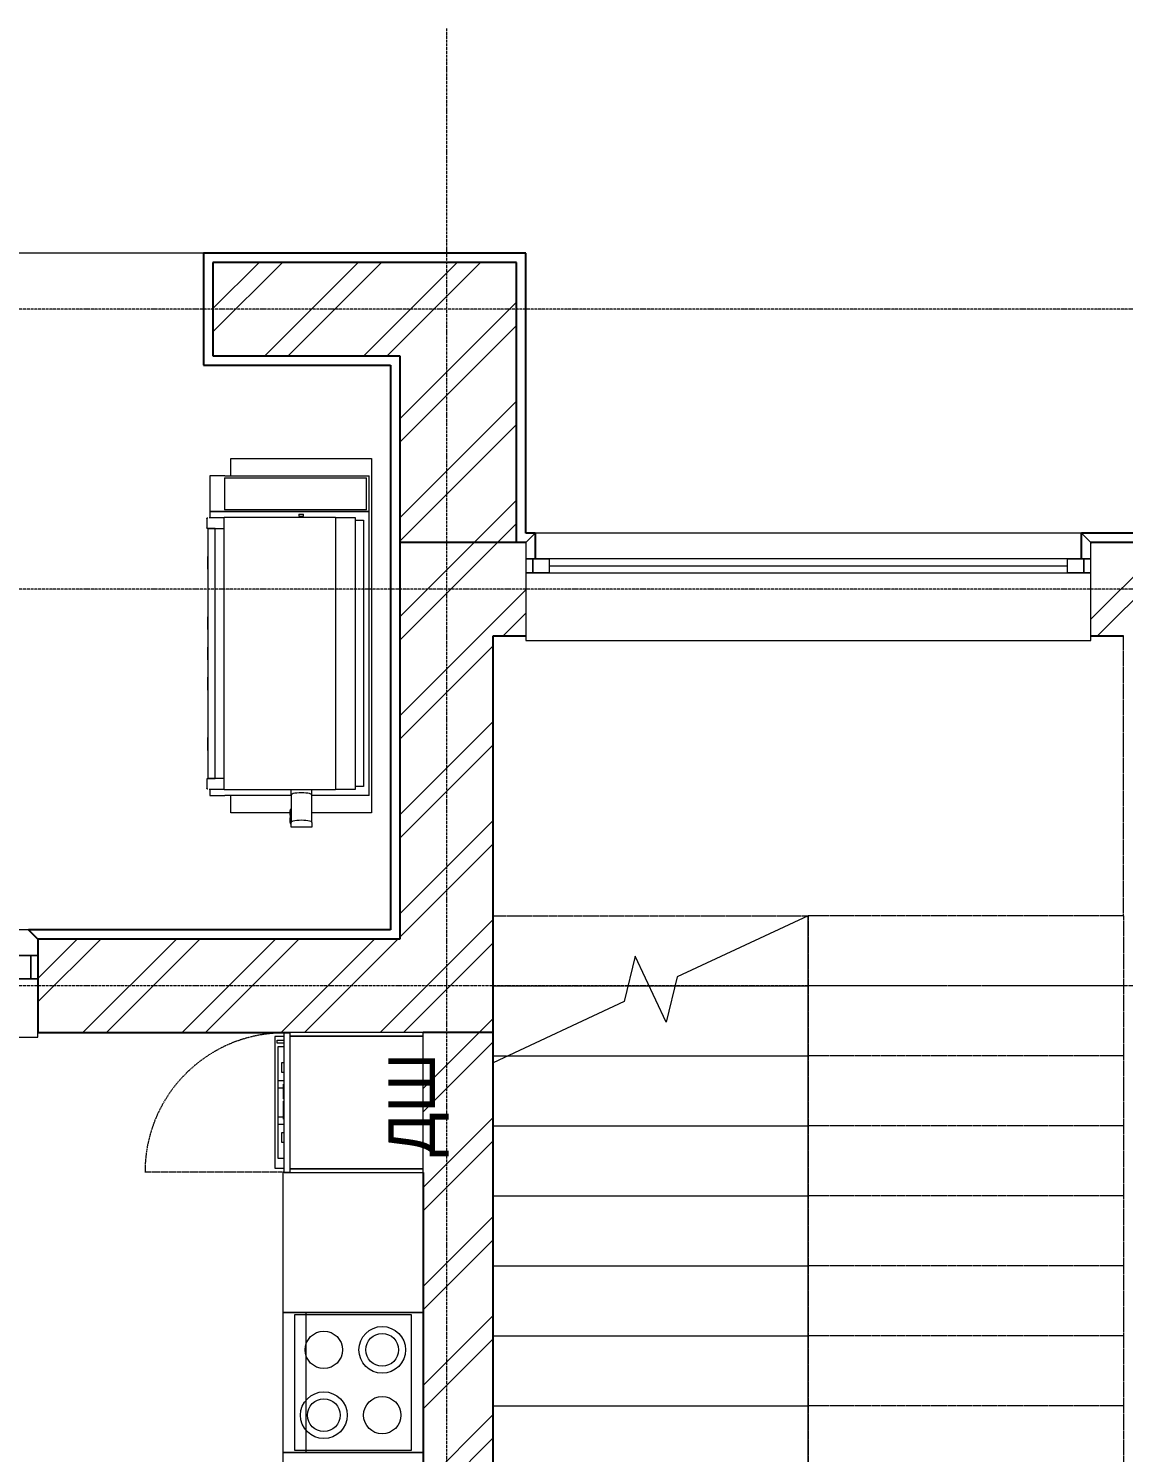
# Model space of a CAD drawing. Header units: millimetres. Extents: x -2820 to 26103, y -2046 to 37035.
# Drawn here: x 9878 to 14568, y 16473 to 22575 of the extents above; entities that cross this region are included whole.
import ezdxf

# ---------------------------------------------------------------- set-up
doc = ezdxf.new("R2010")
doc.units = ezdxf.units.MM
for name, pattern in [('Осевая 12-2-2', [16, 12, -2, 0, -2]), ('Пунктир 2-1_5', [3.5, 2, -1.5]), ('Сверху', [3.96875, 2.38125, -1.5875])]:
    doc.linetypes.add(name, pattern=pattern)
for name, color, linetype, lineweight in [('A-ANNO-NOTE', 7, 'Continuous', 9), ('A-FLOR', 7, 'Continuous', 9), ('A-GLAZ', 7, 'Continuous', 9), ('A-WALL', 7, 'Continuous', 9), ('A-WALL-PATT', 7, 'Continuous', 25), ('DCS', 7, 'Continuous', 9), ('I-FURN', 7, 'Continuous', 9), ('M-EQPM', 7, 'Continuous', 9), ('S-GRID', 7, 'Continuous', 9), ('S-STRS', 7, 'Continuous', 9)]:
    doc.layers.add(name, color=color, linetype=linetype, lineweight=lineweight)
doc.styles.add('Arial', font='arial.ttf', dxfattribs={"height": 200})
pattern_1 = [(45, (0, 0), (-212.132, 212.132), []), (45, (0, 100), (-212.132, 212.132), [])]

# ---------------------------------------------------------------- blocks, each defined once
blk = doc.blocks.new('INT 02 Нижний модуль - x3-1563960-Этаж 1 - КН')
at = {"layer": 'I-FURN'}
for p, q in [((-300, 600), (-300, 0)), ((300, 600), (-300, 600)), ((300, 0), (300, 600))]:
    blk.add_line(p, q, dxfattribs=at)
blk = doc.blocks.new('INT 02 Электр_плита - 580-1566566-Этаж 1 - КН')
at = {"layer": 'M-EQPM'}
for p, q in [((290, 550), (-290, 550)), ((-290, 550), (-290, 50)), ((290, 50), (290, 550)), ((-290, 50), (290, 50))]:
    blk.add_line(p, q, dxfattribs=at)
for centre, radius in [((-140, 425), 100), ((-140, 425), 70), ((140, 425), 80), ((-140, 175), 80), ((140, 175), 100), ((140, 175), 70)]:
    blk.add_circle(centre, radius, dxfattribs=at)
blk = doc.blocks.new('INT 02 Пенал - x4-1563996-Этаж 1 - КН')
at = {"layer": 'I-FURN'}
for p, q in [((-284, 0), (-300, 0)), ((-300, 0), (-300, -570)), ((-284, -570), (-284, 0)), ((284, 0), (-284, 0)), ((-284, 0), (-284, -570)), ((300, 0), (284, 0)), ((284, 0), (284, -570)), ((284, -570), (284, 0)), ((300, -570), (300, 0)), ((-300, -570), (-284, -570)), ((-298, -570), (-298, -595)), ((298, -595), (-298, -595)), ((-284, -570), (284, -570)), ((-266.5, -625), (-266.5, -595)), ((-253.5, -595), (-253.5, -625)), ((-92.5, -595), (-92.5, -620)), ((-62.5, -620), (-62.5, -598)), ((62.5, -598), (62.5, -620)), ((92.5, -620), (92.5, -595)), ((284, -570), (300, -570)), ((298, -595), (298, -570)), ((-253.5, -625), (-266.5, -625))]:
    blk.add_line(p, q, dxfattribs=at)
at = {"layer": 'I-FURN', "color": 8, "linetype": 'Сверху', "true_color": 0x808080}
blk.add_line((298, -595), (298, -1191), dxfattribs=at)
blk.add_arc((298, -595), 596, 180, 270, dxfattribs=at)
blk = doc.blocks.new('INT 02 ОБ - Духовка встроенная-1566567-Этаж 1 - КН')
at = {"layer": 'M-EQPM'}
for p, q in [((-283, -595), (-285, -595)), ((-267, -595), (-267, -635)), ((-225, -620), (-225, -595)), ((-155, -595), (-155, -607)), ((-155, -607), (-115, -607)), ((-115, -607), (-115, -595)), ((-63, -595), (-63, -598)), ((-57.5, -598), (-63, -598)), ((-57.5, -595), (-57.5, -598)), ((-50.9, -598), (-57.5, -598)), ((-50.9, -595), (-50.9, -598)), ((-48.7, -598), (-50.9, -598)), ((-48.7, -598), (-48.7, -595)), ((-7, -598), (-48.7, -598)), ((-7, -595), (-7, -598)), ((-0.4, -598), (-7, -598)), ((-0.4, -595), (-0.4, -598)), ((9.5, -595), (9.5, -598)), ((18.3, -598), (9.5, -598)), ((18.3, -595), (18.3, -598)), ((43.6, -598), (18.3, -598)), ((43.6, -598), (43.6, -595)), ((52.4, -598), (43.6, -598)), ((52.4, -595), (52.4, -598)), ((77.6, -598), (52.4, -598)), ((77.6, -595), (77.6, -598)), ((86.4, -598), (77.6, -598)), ((86.4, -595), (86.4, -598)), ((145, -595), (145, -607)), ((145, -607), (185, -607)), ((185, -607), (185, -595)), ((255, -595), (255, -620)), ((297, -635), (297, -595)), ((315, -595), (313, -595)), ((315, -595), (315, -570)), ((-267, -635), (297, -635)), ((255, -620), (-225, -620))]:
    blk.add_line(p, q, dxfattribs=at)
blk = doc.blocks.new('INT 02 Нижний модуль - x3-1564040-Этаж 1 - КН')
at = {"layer": 'I-FURN'}
for p, q in [((-300, 600), (-300, 0)), ((300, 600), (-300, 600)), ((300, 0), (300, 600))]:
    blk.add_line(p, q, dxfattribs=at)
blk = doc.blocks.new('INT 02 Нижний модуль - x3-V6-Этаж 1 - КН')
at = {"layer": 'I-FURN'}
for p, q in [((-300, 600), (-300, 0)), ((300, 600), (-300, 600)), ((300, 595), (300, 600))]:
    blk.add_line(p, q, dxfattribs=at)
blk = doc.blocks.new('DCS-Revit18-en-BE148RCN-BE148RCL-Grill-ASE648-StorageUnit-90000785A-US-CA - Grill and 6_ Storage with Insulated Jacket-1356832-Этаж 1 - КН')
at = {"layer": 'DCS'}
for p, q in [((-759, 603), (759, 603)), ((-759, 0), (-759, 603)), ((-684.5, -25.7), (-684.5, 592)), ((-532.5, 592), (-684.5, 592)), ((-677, -26.6), (-677, 580.9)), ((-540, 580.9), (-677, 580.9)), ((-540, 580.9), (-540, -26.6)), ((-532.6, -25.7), (-532.6, 592)), ((684.4, 592), (-532.6, 592)), ((-532.5, 592), (-532.5, -25.7)), ((-494.6, 532), (-494.6, 567.8)), ((-494.6, 567.8), (646.4, 567.8)), ((646.4, 567.8), (646.4, 532)), ((684.4, 592), (684.4, 346.7)), ((759, 603), (759, 346.7)), ((-506.6, 448), (-506.6, 532)), ((-506.6, 532), (658.4, 532)), ((658.4, 532), (658.4, 448)), ((-506.6, 448), (-506.6, -28.5)), ((-506.6, 448), (658.4, 448)), ((658.4, -28.5), (658.4, 448)), ((-513, 311.7), (-521, 311.7)), ((-521, 301.7), (-521, 311.7)), ((-513, 301.7), (-513, 311.7)), ((-506.6, 306.7), (-513, 306.7)), ((658.4, 345.7), (680.7, 345.7)), ((799.8, 346.7), (682.5, 346.7)), ((799.8, 346.7), (819.9, 346.7)), ((819.9, 346.7), (819.9, 257.7)), ((-521, 291.7), (-521, 301.7)), ((-521, 291.7), (-513, 291.7)), ((-513, 291.7), (-513, 301.7)), ((-513, 296.7), (-506.6, 296.7)), ((681.2, 257.7), (658.4, 257.7)), ((682.5, 257.7), (681.2, 257.7)), ((682.5, 257.7), (799.8, 257.7)), ((684.4, 257.7), (684.4, -25.7)), ((744.3, 257.7), (744.3, 254.7)), ((744.3, 254.7), (749.3, 254.7)), ((744.3, 254.7), (749.3, 254.7)), ((769.3, 254.7), (749.3, 254.7)), ((759, 254.7), (759, 0)), ((769.3, 254.7), (774.3, 254.7)), ((769.3, 254.7), (774.3, 254.7)), ((774.3, 254.7), (774.3, 257.7)), ((775.3, 257.7), (775.3, 254.7)), ((775.3, 254.7), (780.3, 254.7)), ((775.3, 254.7), (780.3, 254.7)), ((800.3, 254.7), (780.3, 254.7)), ((819.9, 257.7), (799.8, 257.7)), ((800.3, 254.7), (805.3, 254.7)), ((800.3, 254.7), (805.3, 254.7)), ((805.3, 254.7), (805.3, 257.7)), ((-684.5, 0), (-759, 0)), ((759, 0), (684.4, 0)), ((-684.5, -25.7), (-684.5, -79.7)), ((-677, -26.6), (-540, -26.6)), ((-532.6, -25.7), (-532.6, -79.7)), ((-532.5, -79.7), (-532.5, -25.7)), ((658.4, -28.5), (-506.6, -28.5)), ((-505.1, -28.5), (-505.1, -92.9)), ((-460.5, -30.6), (612.3, -30.6)), ((-460.2, -28.5), (-460.1, -28.5)), ((-460.1, -94.1), (-460.1, -28.5)), ((611.9, -28.5), (611.9, -94.1)), ((611.9, -28.5), (612, -28.5)), ((656.9, -92.9), (656.9, -28.5)), ((684.4, -79.7), (684.4, -25.7)), ((-684.5, -79.7), (-684.5, -90)), ((-684.5, -90), (-532.5, -90)), ((-532.6, -79.7), (-532.6, -90)), ((-532.6, -90), (-504.9, -90)), ((-532.5, -90), (-532.5, -79.7)), ((-501.1, -102.6), (-462.1, -102.6)), ((611.9, -66.6), (-460.1, -66.6)), ((-460.1, -66.6), (-460.1, -98.6)), ((-460.1, -98.6), (611.9, -98.6)), ((-339.8, -98.5), (-339.8, -100.4)), ((-339.8, -100.4), (-312.3, -100.4)), ((-312.3, -100.4), (-284.8, -100.4)), ((-284.8, -100.4), (-284.8, -98.5)), ((-81, -98.4), (-81, -100.4)), ((-81, -100.4), (-53.5, -100.4)), ((-53.5, -100.4), (-26, -100.4)), ((-26, -100.4), (-26, -98.4)), ((48.4, -98.6), (48.4, -100.4)), ((48.4, -100.4), (75.9, -100.4)), ((75.9, -100.4), (103.4, -100.4)), ((103.4, -100.4), (103.4, -98.6)), ((177.8, -98.6), (177.8, -100.4)), ((177.8, -100.4), (205.3, -100.4)), ((205.3, -100.4), (232.8, -100.4)), ((232.8, -100.4), (232.8, -98.6)), ((436.6, -98.6), (436.6, -100.4)), ((436.6, -100.4), (464.1, -100.4)), ((464.1, -100.4), (491.6, -100.4)), ((491.6, -100.4), (491.6, -98.6)), ((611.9, -98.6), (611.9, -66.6)), ((613.9, -102.6), (652.9, -102.6)), ((656.7, -90), (684.4, -90)), ((684.4, -90), (684.4, -79.7))]:
    blk.add_line(p, q, dxfattribs=at)
at = {"layer": 'DCS', "flags": 128}
for points in [[(682.5, 346.7), (680.4, 345.6), (678.4, 342.3), (676.6, 337), (675.1, 329.9), (674, 321.5), (673.3, 312.1), (673, 302.2)], [(789.3, 302.2), (789.6, 312.1), (790.3, 321.5), (791.6, 329.9), (793.3, 337), (795.3, 342.3), (797.5, 345.6), (799.8, 346.7)], [(673, 302.2), (673.3, 292.3), (674, 282.9), (675.1, 274.5), (676.6, 267.4), (678.4, 262.1), (680.4, 258.8), (682.5, 257.7)], [(799.8, 257.7), (797.5, 258.8), (795.3, 262.1), (793.3, 267.4), (791.6, 274.5), (790.3, 282.9), (789.6, 292.3), (789.3, 302.2)], [(-501.1, -28.5), (-502, -28.5), (-502.8, -28.5), (-503.6, -28.5), (-504.2, -28.5), (-504.7, -28.5), (-505, -28.5), (-505.1, -28.5)], [(-460.1, -28.5), (-460.2, -28.5), (-460.3, -28.5), (-460.5, -28.5), (-460.9, -28.5), (-461.2, -28.5), (-461.7, -28.5), (-462.1, -28.5)], [(613.9, -28.5), (613.5, -28.5), (613, -28.5), (612.7, -28.5), (612.3, -28.5), (612.1, -28.5), (612, -28.5), (611.9, -28.5)], [(656.9, -28.5), (656.8, -28.5), (656.5, -28.5), (656, -28.5), (655.4, -28.5), (654.6, -28.5), (653.8, -28.5), (652.9, -28.5)], [(-501.1, -102.6), (-501.3, -102.6), (-501.4, -102.6), (-501.6, -102.5), (-501.7, -102.5), (-501.9, -102.5), (-502.1, -102.5), (-502.2, -102.4), (-502.4, -102.4), (-502.5, -102.3), (-502.7, -102.3), (-502.8, -102.2), (-502.9, -102.1), (-503.1, -102), (-503.2, -102), (-503.4, -101.9), (-503.5, -101.8), (-503.6, -101.7), (-503.7, -101.6), (-503.9, -101.5), (-504, -101.4), (-504.1, -101.2), (-504.2, -101.1), (-504.3, -101), (-504.4, -100.9), (-504.5, -100.7), (-504.5, -100.6), (-504.6, -100.5), (-504.7, -100.3), (-504.8, -100.2), (-504.8, -100), (-504.9, -99.9), (-504.9, -99.7), (-505, -99.6), (-505, -99.4), (-505, -99.2), (-505.1, -99.1), (-505.1, -98.9), (-505.1, -98.8), (-505.1, -98.6), (-505.1, -98.6)], [(-460.1, -100.6), (-460.1, -100.6), (-460.1, -100.7), (-460.1, -100.8), (-460.1, -100.9), (-460.1, -101), (-460.2, -101), (-460.2, -101.1), (-460.2, -101.2), (-460.2, -101.3), (-460.3, -101.3), (-460.3, -101.4), (-460.3, -101.5), (-460.4, -101.6), (-460.4, -101.6), (-460.4, -101.7), (-460.5, -101.8), (-460.5, -101.8), (-460.6, -101.9), (-460.7, -101.9), (-460.7, -102), (-460.8, -102.1), (-460.8, -102.1), (-460.9, -102.2), (-461, -102.2), (-461, -102.3), (-461.1, -102.3), (-461.2, -102.3), (-461.2, -102.4), (-461.3, -102.4), (-461.4, -102.4), (-461.5, -102.5), (-461.5, -102.5), (-461.6, -102.5), (-461.7, -102.5), (-461.8, -102.5), (-461.8, -102.6), (-461.9, -102.6), (-462, -102.6), (-462.1, -102.6), (-462.1, -102.6)], [(613.9, -102.6), (613.8, -102.6), (613.7, -102.6), (613.7, -102.6), (613.6, -102.5), (613.5, -102.5), (613.4, -102.5), (613.3, -102.5), (613.3, -102.5), (613.2, -102.4), (613.1, -102.4), (613, -102.4), (613, -102.3), (612.9, -102.3), (612.8, -102.3), (612.8, -102.2), (612.7, -102.2), (612.6, -102.1), (612.6, -102.1), (612.5, -102), (612.5, -102), (612.4, -101.9), (612.4, -101.8), (612.3, -101.8), (612.3, -101.7), (612.2, -101.6), (612.2, -101.6), (612.1, -101.5), (612.1, -101.4), (612.1, -101.4), (612, -101.3), (612, -101.2), (612, -101.1), (612, -101.1), (611.9, -101), (611.9, -100.9), (611.9, -100.8), (611.9, -100.8), (611.9, -100.7), (611.9, -100.6), (611.9, -100.6)], [(656.9, -98.6), (656.9, -98.7), (656.9, -98.9), (656.9, -99), (656.8, -99.2), (656.8, -99.4), (656.8, -99.5), (656.7, -99.7), (656.7, -99.8), (656.6, -100), (656.6, -100.1), (656.5, -100.3), (656.4, -100.4), (656.4, -100.6), (656.3, -100.7), (656.2, -100.8), (656.1, -101), (656, -101.1), (655.9, -101.2), (655.8, -101.3), (655.7, -101.4), (655.6, -101.5), (655.4, -101.7), (655.3, -101.8), (655.2, -101.8), (655.1, -101.9), (654.9, -102), (654.8, -102.1), (654.6, -102.2), (654.5, -102.2), (654.3, -102.3), (654.2, -102.4), (654, -102.4), (653.9, -102.4), (653.7, -102.5), (653.6, -102.5), (653.4, -102.5), (653.3, -102.6), (653.1, -102.6), (652.9, -102.6), (652.9, -102.6)]]:
    blk.add_lwpolyline(points, dxfattribs=at)
blk = doc.blocks.new('INT 20 Окно Прямоугольник 1ст - Ок-лестница 2420мм-1568873-Этаж 1 - КН')
at = {"layer": 'A-GLAZ'}
for p, q in [((-1170, 240), (-1210, 200)), ((-1210, 200), (-1210, 130)), ((1170, 240), (-1170, 240)), ((1210, 200), (1170, 240)), ((1210, 130), (1210, 200)), ((-1210, 130), (-1110, 130)), ((-1180, 130), (-1210, 130)), ((-1210, 130), (-1210, 70)), ((-1180, 70), (-1180, 130)), ((-1110, 130), (-1180, 130)), ((-1180, 130), (-1180, 70)), ((1110, 130), (1210, 130)), ((1180, 130), (1110, 130)), ((1210, 130), (1180, 130)), ((1180, 130), (1180, 70)), ((1180, 70), (1180, 130)), ((1210, 70), (1210, 130)), ((-1210, 70), (-1180, 70)), ((-1110, 70), (-1210, 70)), ((-1210, 70), (-1210, -200)), ((-1180, 70), (-1110, 70)), ((1210, 70), (1110, 70)), ((1110, 70), (1180, 70)), ((1180, 70), (1210, 70)), ((1210, -200), (1210, 70)), ((-1210, -200), (-1210, -220)), ((-1210, -220), (1210, -220)), ((1210, -220), (1210, -200))]:
    blk.add_line(p, q, dxfattribs=at)
blk = doc.blocks.new('INT 20 Откосы окон снаружи Прямоугольник - INT 20 Откосы окон снаружи Прямоугольник-1566588-Этаж 1 - КН')
at = {"layer": 'A-WALL', "lineweight": 25}
for p, q in [((-1186.7, 30), (-1186.7, -80)), ((1153.3, -80), (1153.3, 30))]:
    blk.add_line(p, q, dxfattribs=at)
blk = doc.blocks.new('INT 20 Окно раздвижное 3ст - INT 20 Окно раздвижное 3ст 4200-3000-1568881-Этаж 1 - КН')
at = {"layer": 'A-GLAZ'}
for p, q in [((2960, 240), (-2960, 240)), ((-3000, 130), (-2900, 130)), ((-2970, 130), (-3000, 130)), ((-2970, 30), (-2970, 130)), ((-2900, 130), (-2970, 130)), ((-2970, 130), (-2970, 30)), ((-2900, 130), (-2970, 130)), ((-2970, 130), (-2970, 30)), ((-2830, 130), (-2900, 130)), ((-2900, 130), (-2900, 96.7)), ((-2830, 96.7), (-2830, 130)), ((-990, 130), (-2830, 130)), ((-2830, 130), (-2830, 96.7)), ((-920, 130), (-990, 130)), ((-990, 130), (-990, 96.7)), ((-990, 96.7), (-990, 130)), ((-920, 96.7), (-920, 130)), ((-920, 130), (3000, 130)), ((2970, 130), (-920, 130)), ((2900, 130), (2900, 63.3)), ((2970, 130), (2900, 130)), ((3000, 130), (2970, 130)), ((2970, 130), (2970, 30)), ((2970, 30), (2970, 130)), ((2970, 30), (2970, 130)), ((-2900, 96.7), (-2830, 96.7)), ((-2900, 30), (-2900, 96.7)), ((-2830, 113.3), (-990, 113.3)), ((-2830, 96.7), (-990, 96.7)), ((-920, 96.7), (-990, 96.7)), ((-990, 96.7), (-990, 63.3)), ((-990, 96.7), (-920, 96.7)), ((-990, 63.3), (-920, 63.3)), ((-920, 63.3), (-920, 96.7)), ((920, 96.7), (-920, 96.7)), ((-920, 96.7), (-920, 63.3)), ((-920, 80), (920, 80)), ((-920, 63.3), (920, 63.3)), ((990, 96.7), (920, 96.7)), ((920, 96.7), (920, 63.3)), ((920, 63.3), (920, 96.7)), ((920, 63.3), (990, 63.3)), ((990, 63.3), (920, 63.3)), ((920, 63.3), (920, 30)), ((990, 63.3), (990, 96.7)), ((990, 30), (990, 63.3)), ((2830, 63.3), (990, 63.3)), ((990, 63.3), (990, 30)), ((2900, 63.3), (2830, 63.3)), ((2830, 63.3), (2830, 30)), ((2830, 30), (2830, 63.3)), ((2900, 30), (2900, 63.3)), ((-3000, 30), (-2970, 30)), ((920, 30), (-3000, 30)), ((-2970, 30), (920, 30)), ((-2970, 30), (-2900, 30)), ((920, 30), (990, 30)), ((990, 46.7), (2830, 46.7)), ((990, 30), (2830, 30)), ((2830, 30), (2900, 30)), ((3000, 30), (2900, 30)), ((2900, 30), (2970, 30)), ((2900, 30), (2970, 30)), ((2970, 30), (3000, 30)), ((-3000, -200), (-3000, -220)), ((-3000, -220), (3000, -220)), ((1850, -240), (1880, -210)), ((1850, -240), (1880, -270)), ((1850, -240), (1970, -240)), ((3000, -220), (3000, -200))]:
    blk.add_line(p, q, dxfattribs=at)
blk = doc.blocks.new('INT 20 Откосы окон снаружи Прямоугольник - INT 20 Откосы окон снаружи Прямоугольник-1566600-Этаж 1 - КН')
at = {"layer": 'A-WALL', "lineweight": 25}
for p, q in [((-1186.7, 30), (-1186.7, -80)), ((1153.3, -80), (1153.3, 30))]:
    blk.add_line(p, q, dxfattribs=at)
blk = doc.blocks.new('INT 20 Стекло - Стекло-1566589-Этаж 1 - КН')
at = {"layer": 'A-GLAZ'}
for p, q in [((1820, 30), (-400, 30)), ((-400, 30), (-400, -30)), ((-400, 0), (1820, 0)), ((1820, -30), (1820, 30)), ((-400, -30), (1820, -30))]:
    blk.add_line(p, q, dxfattribs=at)
blk = doc.blocks.new('К_Вытяжка - 600_500-1616534-Этаж 1 - КН')
at = {"layer": 'I-FURN'}
for p, q in [((-270.2, 150), (-270.2, 650)), ((-270.2, 650), (329.8, 650)), ((329.8, 650), (329.8, 150)), ((329.8, 150), (-270.2, 150))]:
    blk.add_line(p, q, dxfattribs=at)

msp = doc.modelspace()

# ---------------------------------------------------------------- hatches: boundary and pattern name
at = {"layer": 'A-WALL-PATT', "lineweight": 9}
h = msp.add_hatch(dxfattribs=at)
h.set_pattern_fill('FP_1', color=256, style=0, pattern_type=2)
h.set_pattern_definition(pattern_1)
h.paths.add_polyline_path([(11968.194, 21172.643), (11968.194, 21572.643), (10668.194, 21572.643), (10668.194, 21172.643), (11468.194, 21172.643)])
h = msp.add_hatch(dxfattribs=at)
h.set_pattern_fill('FP_1', color=256, style=0, pattern_type=2)
h.set_pattern_definition(pattern_1)
h.paths.add_polyline_path([(11968.194, 20372.643), (11968.194, 21172.643), (11468.194, 21172.643), (11468.194, 20372.643), (11611.946, 20372.643)])
h = msp.add_hatch(dxfattribs=at)
h.set_pattern_fill('FP_1', color=256, style=0, pattern_type=2)
h.set_pattern_definition(pattern_1)
h.paths.add_polyline_path([(11868.194, 18672.643), (11868.194, 20372.643), (11468.194, 20372.643), (11468.194, 18672.643), (11611.946, 18672.643)])
h = msp.add_hatch(dxfattribs=at)
h.set_pattern_fill('FP_1', color=256, style=0, pattern_type=2)
h.set_pattern_definition(pattern_1)
h.paths.add_polyline_path([(14428.194, 19972.643), (14968.194, 19972.643), (14968.194, 20372.643), (14428.194, 20372.643), (14428.194, 20181.266)])
h.paths.add_polyline_path([(11868.194, 19972.643), (12008.194, 19972.643), (12008.194, 20372.643), (11868.194, 20372.643), (11868.194, 20181.266)])
h = msp.add_hatch(dxfattribs=at)
h.set_pattern_fill('FP_1', color=256, style=0, pattern_type=2)
h.set_pattern_definition(pattern_1)
h.paths.add_polyline_path([(11868.194, 18272.643), (11868.194, 18672.643), (9918.194, 18672.643), (9918.194, 18272.643), (11611.946, 18272.643)])
h.paths.add_polyline_path([(3918.194, 18272.643), (3918.194, 18672.643), (1968.194, 18672.643), (1968.194, 18272.643), (2368.194, 18272.643)])
h = msp.add_hatch(dxfattribs=at)
h.set_pattern_fill('FP_1', color=256, style=0, pattern_type=2)
h.set_pattern_definition(pattern_1)
h.paths.add_polyline_path([(11568.194, 5972.643), (11868.194, 5972.643), (11868.194, 7372.643), (11568.194, 7372.643), (11568.194, 6747.11)])
h.paths.add_polyline_path([(11611.946, 8272.643), (11868.194, 8272.643), (11868.194, 9572.643), (11568.194, 9572.643), (11568.194, 8272.643)])
h.paths.add_polyline_path([(11568.194, 10272.643), (11868.194, 10272.643), (11868.194, 10822.643), (11568.194, 10822.643), (11568.194, 10777.357)])
h.paths.add_polyline_path([(11568.194, 11122.643), (11868.194, 11122.643), (11868.194, 11322.643), (11568.194, 11322.643)])
h.paths.add_polyline_path([(11611.946, 12822.643), (11868.194, 12822.643), (11868.194, 18272.643), (11568.194, 18272.643), (11568.194, 12822.643)])

# ---------------------------------------------------------------- linework, layer by layer
at = {"layer": 'A-FLOR'}
msp.add_line((10628.194, 21612.643), (3208.194, 21612.643), dxfattribs=at)
at = {"layer": 'A-WALL', "lineweight": 25}
for p, q in [((10628.194, 21612.643), (10628.194, 21132.643)), ((12008.194, 21612.643), (10628.194, 21612.643)), ((12008.194, 20412.643), (12008.194, 21612.643)), ((11968.194, 21572.643), (10668.194, 21572.643)), ((10668.194, 21572.643), (10668.194, 21172.643)), ((11968.194, 20372.643), (11968.194, 21572.643)), ((10628.194, 21132.643), (11428.194, 21132.643)), ((10668.194, 21172.643), (11468.194, 21172.643)), ((11428.194, 21132.643), (11428.194, 18712.643)), ((11468.194, 21172.643), (11468.194, 18672.643)), ((12048.194, 20412.643), (12008.194, 20412.643)), ((15008.194, 20412.643), (14388.194, 20412.643)), ((12008.194, 20372.643), (11468.194, 20372.643)), ((14968.194, 20372.643), (14428.194, 20372.643)), ((11868.194, 19972.643), (12008.194, 19972.643)), ((11868.194, 12822.643), (11868.194, 19972.643)), ((14428.194, 19972.643), (14568.194, 19972.643)), ((11428.194, 18712.643), (9878.194, 18712.643)), ((9878.194, 18712.643), (9918.194, 18672.643)), ((9918.194, 18672.643), (9918.194, 18272.643)), ((11468.194, 18672.643), (9918.194, 18672.643)), ((9918.194, 18272.643), (10998.194, 18272.643)), ((11868.194, 18272.643), (11568.194, 18272.643)), ((11568.194, 17672.643), (11568.194, 14272.643))]:
    msp.add_line(p, q, dxfattribs=at)
at = {"layer": 'S-GRID', "color": 251, "linetype": 'Осевая 12-2-2', "true_color": 0x646464}
for p, q in [((11668.194, 22574.777), (11668.194, -1346.156)), ((23375.597, 21372.643), (-1176.107, 21372.643)), ((23375.597, 20172.643), (-1176.107, 20172.643)), ((23375.597, 18472.643), (-1176.107, 18472.643))]:
    msp.add_line(p, q, dxfattribs=at)
at = {"layer": 'S-STRS', "linetype": 'Пунктир 2-1_5'}
for p, q in [((11868.194, 19972.643), (11868.194, 18772.643)), ((12008.194, 19972.643), (11868.194, 19972.643)), ((14568.194, 19972.643), (14428.194, 19972.643)), ((14568.194, 18772.643), (14568.194, 19972.643)), ((11868.194, 18772.643), (13218.194, 18772.643)), ((11868.194, 18580.051), (11868.194, 18772.643)), ((14568.194, 18772.643), (13218.194, 18772.643)), ((13218.194, 18772.643), (13218.194, 15772.643)), ((14568.194, 18772.643), (14568.194, 15772.643)), ((11868.194, 18472.643), (12446.33, 18472.643)), ((12536.312, 18472.643), (12647.23, 18472.643)), ((14568.194, 18472.643), (13218.194, 18472.643)), ((11868.194, 18172.643), (11931.49, 18172.643)), ((14568.194, 18172.643), (13218.194, 18172.643)), ((14568.194, 17872.643), (13218.194, 17872.643)), ((14568.194, 17572.643), (13218.194, 17572.643)), ((14568.194, 17272.643), (13218.194, 17272.643)), ((14568.194, 16972.643), (13218.194, 16972.643)), ((14568.194, 16672.643), (13218.194, 16672.643))]:
    msp.add_line(p, q, dxfattribs=at)
at = {"layer": 'S-STRS'}
for p, q in [((13218.194, 18772.643), (12656.482, 18510.713)), ((13218.194, 18472.643), (13218.194, 18772.643)), ((12477.16, 18599.496), (12429.905, 18405.059)), ((12609.228, 18316.275), (12477.16, 18599.496)), ((12656.482, 18510.713), (12609.228, 18316.275)), ((12446.33, 18472.643), (12536.312, 18472.643)), ((12647.23, 18472.643), (13218.194, 18472.643)), ((13218.194, 18172.643), (13218.194, 18472.643)), ((12429.905, 18405.059), (11868.194, 18143.128)), ((11931.49, 18172.643), (13218.194, 18172.643)), ((13218.194, 17872.643), (13218.194, 18172.643)), ((11868.194, 17872.643), (13218.194, 17872.643)), ((13218.194, 17572.643), (13218.194, 17872.643)), ((11868.194, 17572.643), (13218.194, 17572.643)), ((13218.194, 17272.643), (13218.194, 17572.643)), ((11868.194, 17272.643), (13218.194, 17272.643)), ((13218.194, 16972.643), (13218.194, 17272.643)), ((11868.194, 16972.643), (13218.194, 16972.643)), ((13218.194, 16672.643), (13218.194, 16972.643)), ((11868.194, 16672.643), (13218.194, 16672.643)), ((13218.194, 16372.643), (13218.194, 16672.643))]:
    msp.add_line(p, q, dxfattribs=at)

# ---------------------------------------------------------------- block references
at = {"layer": 'A-GLAZ'}
for name, p in [('INT 20 Окно Прямоугольник 1ст - Ок-лестница 2420мм-1568873-Этаж 1 - КН', (13218.194, 20172.643)), ('INT 20 Стекло - Стекло-1566589-Этаж 1 - КН', (12508.194, 20272.643)), ('INT 20 Окно раздвижное 3ст - INT 20 Окно раздвижное 3ст 4200-3000-1568881-Этаж 1 - КН', (6918.194, 18472.643))]:
    msp.add_blockref(name, p, dxfattribs=at)
at = {"layer": 'A-WALL', "lineweight": 25}
for name in ['INT 20 Откосы окон снаружи Прямоугольник - INT 20 Откосы окон снаружи Прямоугольник-1566588-Этаж 1 - КН', 'INT 20 Откосы окон снаружи Прямоугольник - INT 20 Откосы окон снаружи Прямоугольник-1566600-Этаж 1 - КН']:
    msp.add_blockref(name, (13234.94, 20382.643), dxfattribs=at)
at = {"layer": 'DCS', "rotation": 269.9999999999997}
msp.add_blockref('DCS-Revit18-en-BE148RCN-BE148RCL-Grill-ASE648-StorageUnit-90000785A-US-CA - Grill and 6_ Storage with Insulated Jacket-1356832-Этаж 1 - КН', (10744.829, 19972.643), dxfattribs=at)
at = {"layer": 'I-FURN'}
for name, p, rotation in [('INT 02 Пенал - x4-1563996-Этаж 1 - КН', (11568.194, 17972.643), 270.0000000000004), ('INT 02 Нижний модуль - x3-V6-Этаж 1 - КН', (11568.194, 17372.643), 90.00000000000114), ('INT 02 Нижний модуль - x3-1563960-Этаж 1 - КН', (11568.194, 16772.643), 90.00000000000061), ('К_Вытяжка - 600_500-1616534-Этаж 1 - КН', (11718.194, 16742.872), 89.99999999999993), ('INT 02 Нижний модуль - x3-1564040-Этаж 1 - КН', (11568.194, 16172.643), 90.00000000000114)]:
    msp.add_blockref(name, p, dxfattribs=dict(at, rotation=rotation))
at = {"layer": 'M-EQPM'}
for name, p, rotation in [('INT 02 ОБ - Духовка встроенная-1566567-Этаж 1 - КН', (11568.194, 17987.643), 270.0000000000004), ('INT 02 Электр_плита - 580-1566566-Этаж 1 - КН', (11568.194, 16772.643), 90.00000000000081)]:
    msp.add_blockref(name, p, dxfattribs=dict(at, rotation=rotation))

# ---------------------------------------------------------------- texts
at = {"layer": 'A-ANNO-NOTE', "insert": (11419.513, 17739.997), "char_height": 200, "width": 545.1475, "attachment_point": 1, "rotation": 90, "style": 'Arial'}
msp.add_mtext('ДШ', dxfattribs=at)

doc.saveas('drawing.dxf')
